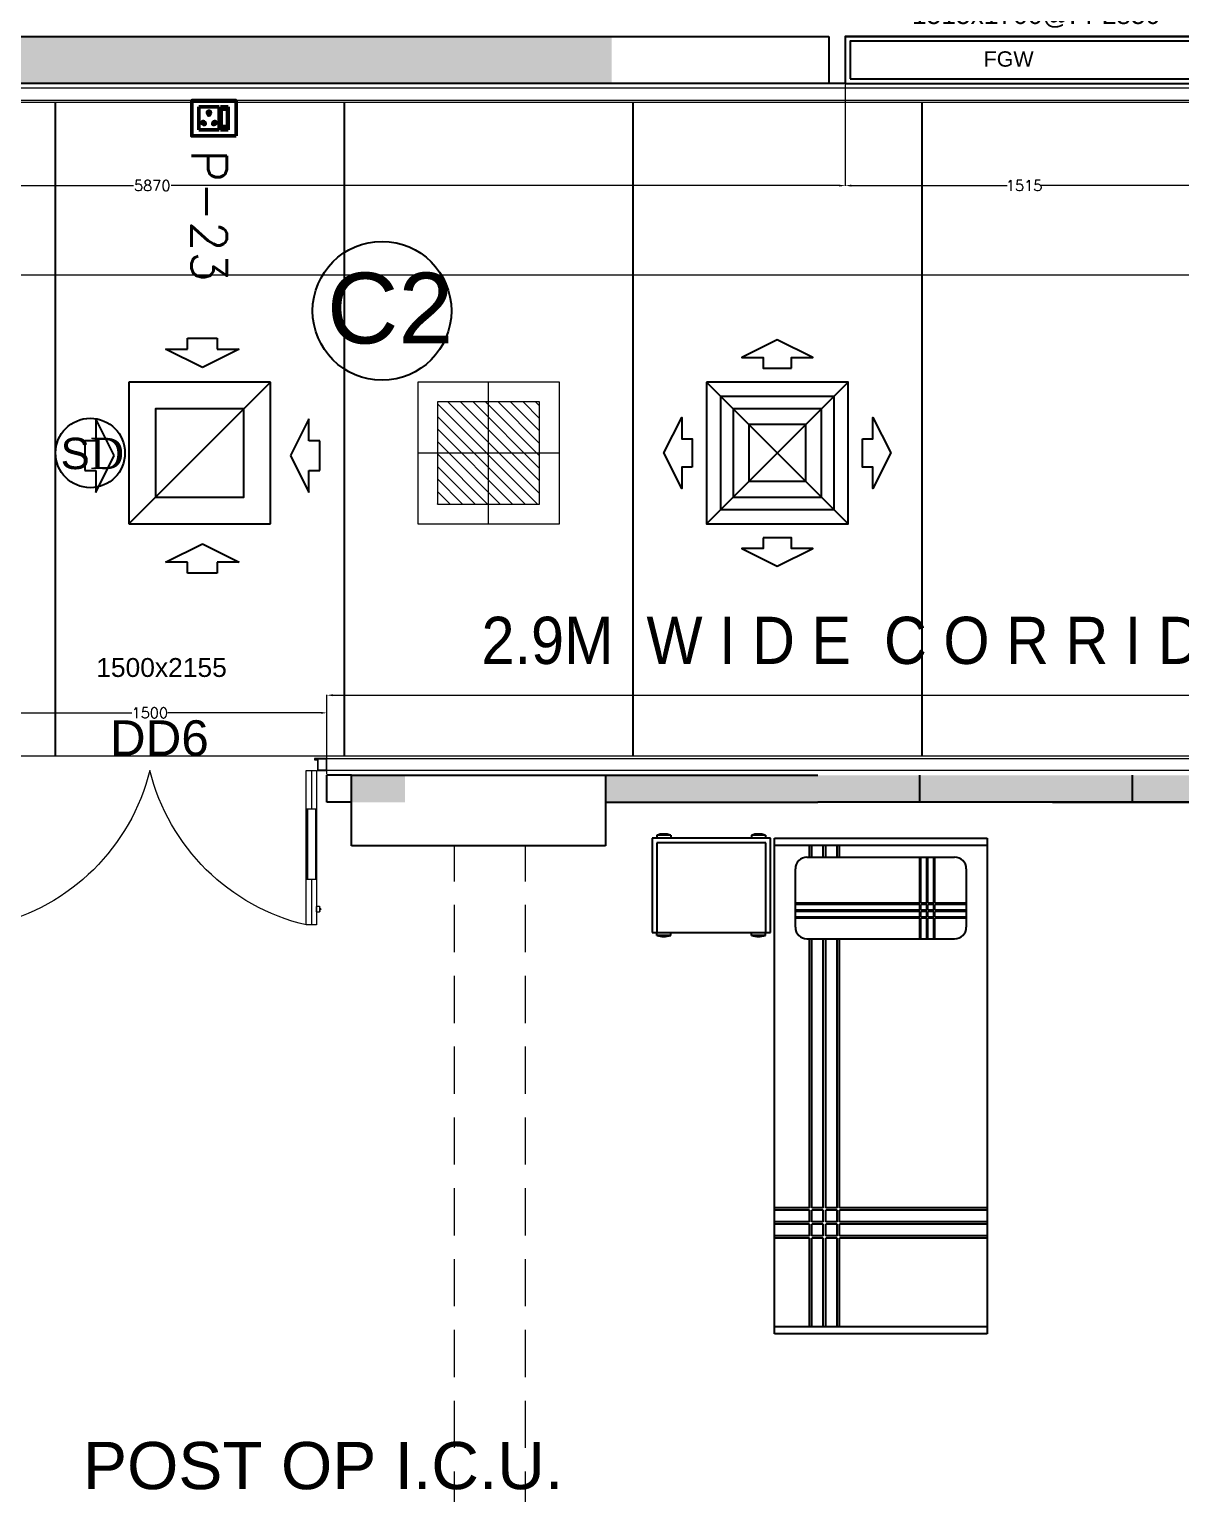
# Model space of a CAD drawing. Extents: x 11369658 to 11598203, y -3946797 to -3787209.
# Drawn here: x 11401377 to 11406253, y -3907370 to -3901166 of the extents above; entities that cross this region are included whole.
import ezdxf

# ---------------------------------------------------------------- set-up
doc = ezdxf.new("R2010")
doc.units = 0
doc.header["$MEASUREMENT"] = 0
doc.header["$PDMODE"] = 35
for name, pattern in [('CENTER', [0]), ('CENTER2', [1.125, 0.75, -0.125, 0.125, -0.125]), ('HIDDEN', [0.375, 0.25, -0.125])]:
    doc.linetypes.add(name, pattern=pattern)
doc.layers.get('0').update_dxf_attribs({"linetype": 'CONTINUOUS'})
doc.layers.get('Defpoints').update_dxf_attribs({"color": 251, "linetype": 'CONTINUOUS'})
for name, color, linetype, lineweight in [('0 Room description', 210, 'CONTINUOUS', 5), ('Ahlada 50mm Wall Panel PCGI', 94, 'CONTINUOUS', 5), ('Ahlada Ceiling Panels', 202, 'CONTINUOUS', 5), ('Dim( Actpl )', 7, 'CONTINUOUS', 5), ('Double Leaf Door', 4, 'CONTINUOUS', 18), ('ELE-1 NO 6-16A RAW POWER SOCKET', 1, 'CONTINUOUS', 0), ('ELE-36W LED LIGHT', 210, 'CONTINUOUS', 18), ('ELE-POWER SOCKET TEXT', 7, 'CONTINUOUS', 5), ('FA-BELOW SMOKE DERECTOR', 1, 'CONTINUOUS', 25), ('Title.Text', 3, 'CONTINUOUS', 13)]:
    doc.layers.add(name, color=color, linetype=linetype, lineweight=lineweight)
for name, color, linetype in [('BEAM', 251, 'CONTINUOUS'), ('ELE 36W LED LIGHT', 6, 'CONTINUOUS'), ('HS', 251, 'CONTINUOUS'), ('HVAC', 7, 'CONTINUOUS'), ('MEP_HVAC_RA_DIFFUSER', 6, 'CONTINUOUS'), ('MEP_HVAC_SA_DIFFUSER', 5, 'CONTINUOUS')]:
    doc.layers.add(name, color=color, linetype=linetype)
doc.styles.add('PDF Times New Roman', font='times.ttf')
doc.styles.add('ROMANS', font='arial.ttf')
doc.styles.get("Standard").update_dxf_attribs({"font": 'arial.ttf'})
doc.styles.add('sudheer', font='romanc.shx')
doc.dimstyles.new('AEPL1', dxfattribs={"dimtxt": 45, "dimasz": 25, "dimexe": 1.25, "dimexo": 5, "dimtad": 0, "dimdec": 0, "dimtxsty": 'sudheer', "dimcen": 2.5, "dimclrd": 250, "dimclre": 250, "dimclrt": 7, "dimadec": 0, "dimazin": 0, "dimtfac": 1, "dimtdec": 0, "dimtmove": 0, "dimatfit": 3, "dimfxl": 1, "dimlwd": 0, "dimlwe": 0, "dimarcsym": 0})

# ---------------------------------------------------------------- blocks, each defined once
blk = doc.blocks.new('*D54')
at = {"layer": 'Defpoints', "color": 0, "ltscale": 500, "transparency": 16777216}
for p in [(11398962.5, -3901416.2), (11404832.5, -3901396.4), (11398962.5, -3901828.7)]:
    blk.add_point(p, dxfattribs=at)
at = {"layer": 'Dim( Actpl )', "color": 250, "lineweight": 0, "ltscale": 500, "transparency": 16777216}
for p, q in [((11398962.5, -3901421.2), (11398962.5, -3901830)), ((11404832.5, -3901401.4), (11404832.5, -3901830)), ((11398987.5, -3901828.7), (11401817.6, -3901828.7)), ((11404807.5, -3901828.7), (11401977.4, -3901828.7))]:
    blk.add_line(p, q, dxfattribs=at)
at = {"layer": 'Dim( Actpl )', "color": 250, "ltscale": 500, "transparency": 16777216}
for points in [[(11398987.5, -3901824.6), (11398987.5, -3901832.9), (11398962.5, -3901828.7)], [(11404807.5, -3901832.9), (11404807.5, -3901824.6), (11404832.5, -3901828.7)]]:
    blk.add_solid(points, dxfattribs=at)
at = {"layer": 'Dim( Actpl )', "color": 7, "ltscale": 500, "transparency": 16777216, "insert": (11401897.5, -3901828.7), "char_height": 45, "attachment_point": 5, "style": 'sudheer'}
blk.add_mtext('5870', dxfattribs=at)
blk = doc.blocks.new('*D59')
at = {"layer": 'Defpoints', "color": 0, "ltscale": 500, "transparency": 16777216}
for p in [(11404832.5, -3901396.4), (11406347.1, -3901396.4), (11406347.1, -3901828.6)]:
    blk.add_point(p, dxfattribs=at)
at = {"layer": 'Dim( Actpl )', "color": 250, "lineweight": 0, "ltscale": 500, "transparency": 16777216}
for p, q in [((11404832.5, -3901401.4), (11404832.5, -3901829.8)), ((11406347.1, -3901401.4), (11406347.1, -3901829.8)), ((11404857.5, -3901828.6), (11405518.4, -3901828.6)), ((11406322.1, -3901828.6), (11405661.1, -3901828.6))]:
    blk.add_line(p, q, dxfattribs=at)
at = {"layer": 'Dim( Actpl )', "color": 250, "ltscale": 500, "transparency": 16777216}
for points in [[(11404857.5, -3901824.4), (11404857.5, -3901832.7), (11404832.5, -3901828.6)], [(11406322.1, -3901832.7), (11406322.1, -3901824.4), (11406347.1, -3901828.6)]]:
    blk.add_solid(points, dxfattribs=at)
at = {"layer": 'Dim( Actpl )', "color": 7, "ltscale": 500, "transparency": 16777216, "insert": (11405589.8, -3901828.6), "char_height": 45, "attachment_point": 5, "style": 'sudheer'}
blk.add_mtext('1515', dxfattribs=at)
blk = doc.blocks.new('*D74')
at = {"layer": 'Defpoints', "color": 0, "ltscale": 500, "transparency": 16777216}
for p in [(11402637.4, -3903987.6), (11402637.4, -3904326.4), (11411237.9, -3904326.4)]:
    blk.add_point(p, dxfattribs=at)
at = {"layer": 'Dim( Actpl )', "color": 250, "lineweight": 0, "ltscale": 500, "transparency": 16777216}
for p, q in [((11402637.4, -3904321.4), (11402637.4, -3903986.3)), ((11402662.4, -3903987.6), (11406857.7, -3903987.6)), ((11411212.9, -3903987.6), (11407017.6, -3903987.6)), ((11411237.9, -3904321.4), (11411237.9, -3903986.3))]:
    blk.add_line(p, q, dxfattribs=at)
at = {"layer": 'Dim( Actpl )', "color": 250, "ltscale": 500, "transparency": 16777216}
for points in [[(11402662.4, -3903983.4), (11402662.4, -3903991.7), (11402637.4, -3903987.6)], [(11411212.9, -3903991.7), (11411212.9, -3903983.4), (11411237.9, -3903987.6)]]:
    blk.add_solid(points, dxfattribs=at)
at = {"layer": 'Dim( Actpl )', "color": 7, "ltscale": 500, "transparency": 16777216, "insert": (11406937.7, -3903987.6), "char_height": 45, "attachment_point": 5, "style": 'sudheer'}
blk.add_mtext('8600', dxfattribs=at)
blk = doc.blocks.new('*D77')
at = {"layer": 'Defpoints', "color": 0, "ltscale": 500, "transparency": 16777216}
for p in [(11402637.4, -3904062.3), (11401137.4, -3904326.4), (11402637.4, -3904326.4)]:
    blk.add_point(p, dxfattribs=at)
at = {"layer": 'Dim( Actpl )', "color": 250, "lineweight": 0, "ltscale": 500, "transparency": 16777216}
for p, q in [((11401137.4, -3904321.4), (11401137.4, -3904061.1)), ((11401162.4, -3904062.3), (11401811.8, -3904062.3)), ((11402612.4, -3904062.3), (11401963.1, -3904062.3)), ((11402637.4, -3904321.4), (11402637.4, -3904061.1))]:
    blk.add_line(p, q, dxfattribs=at)
at = {"layer": 'Dim( Actpl )', "color": 250, "ltscale": 500, "transparency": 16777216}
for points in [[(11401162.4, -3904058.2), (11401162.4, -3904066.5), (11401137.4, -3904062.3)], [(11402612.4, -3904066.5), (11402612.4, -3904058.2), (11402637.4, -3904062.3)]]:
    blk.add_solid(points, dxfattribs=at)
at = {"layer": 'Dim( Actpl )', "color": 7, "ltscale": 500, "transparency": 16777216, "insert": (11401887.4, -3904062.3), "char_height": 45, "attachment_point": 5, "style": 'sudheer'}
blk.add_mtext('1500', dxfattribs=at)
blk = doc.blocks.new('1500x2100x50 DD')
at = {"layer": 'Double Leaf Door'}
for points in [[(44.2, 213.9), (49.1, 213.9), (49.1, 510.4), (44.2, 510.4)], [(87.8, 510.4), (82.8, 510.4), (82.8, 213.9), (87.8, 213.9)], [(1412.2, 510.4), (1417.2, 510.4), (1417.2, 213.9), (1412.2, 213.9)], [(1455.8, 213.9), (1450.9, 213.9), (1450.9, 510.4), (1455.8, 510.4)]]:
    blk.add_hatch(color=6, dxfattribs=at).paths.add_polyline_path(points)
at = {"layer": 'Double Leaf Door', "color": 8}
for p, q in [((44.2, 50), (44.2, 704.2)), ((44.2, 704.2), (87.8, 704.2)), ((66, 510.4), (66, 704.2)), ((87.8, 704.2), (87.8, 50)), ((1455.8, 704.2), (1412.2, 704.2)), ((1412.2, 704.2), (1412.2, 50)), ((1434, 510.4), (1434, 704.2)), ((1455.8, 50), (1455.8, 704.2)), ((29.8, 646.7), (29.8, 628.8)), ((44.2, 648.7), (31.7, 648.7)), ((31.7, 626.8), (44.2, 626.8)), ((44.2, 648.7), (44.2, 626.8)), ((1455.8, 648.7), (1468.3, 648.7)), ((1455.8, 648.7), (1455.8, 626.8)), ((1468.3, 626.8), (1455.8, 626.8)), ((1470.2, 646.7), (1470.2, 628.8)), ((66, 50), (66, 213.9)), ((1434, 50), (1434, 213.9)), ((0, 50), (0, 0)), ((40.2, 50), (0, 50)), ((0, 0), (40.2, 0)), ((2, 48), (2, 2)), ((38.2, 48), (2, 48)), ((2, 2), (40.2, 2)), ((38.2, 3), (38.2, 48)), ((50.1, 3), (38.2, 3)), ((40.2, 5), (40.2, 50)), ((52.1, 5), (40.2, 5)), ((40.2, 2), (50.1, 2)), ((40.2, 0), (52.1, 0)), ((87.8, 50), (44.2, 50)), ((50.1, 2), (50.1, 3)), ((52.1, 0), (52.1, 5)), ((1412.2, 50), (1455.8, 50)), ((1447.9, 0), (1447.9, 5)), ((1447.9, 5), (1459.8, 5)), ((1459.8, 0), (1447.9, 0)), ((1449.9, 2), (1449.9, 3)), ((1449.9, 3), (1461.8, 3)), ((1459.8, 2), (1449.9, 2)), ((1459.8, 5), (1459.8, 50)), ((1459.8, 50), (1500, 50)), ((1498, 2), (1459.8, 2)), ((1500, 0), (1459.8, 0)), ((1461.8, 3), (1461.8, 48)), ((1461.8, 48), (1498, 48)), ((1498, 48), (1498, 2)), ((1500, 50), (1500, 0))]:
    blk.add_line(p, q, dxfattribs=at)
at = {"layer": 'Double Leaf Door', "color": 6}
for p, q in [((87.8, 510.4), (44.2, 510.4)), ((44.2, 510.4), (44.2, 213.9)), ((49.1, 213.9), (49.1, 510.4)), ((82.8, 213.9), (82.8, 510.4)), ((87.8, 213.9), (87.8, 510.4)), ((1412.2, 213.9), (1412.2, 510.4)), ((1412.2, 510.4), (1455.8, 510.4)), ((1417.2, 213.9), (1417.2, 510.4)), ((1450.9, 213.9), (1450.9, 510.4)), ((1455.8, 510.4), (1455.8, 213.9)), ((44.2, 213.9), (87.8, 213.9)), ((1455.8, 213.9), (1412.2, 213.9))]:
    blk.add_line(p, q, dxfattribs=at)
at = {"layer": 'Double Leaf Door', "color": 6, "ltscale": 100}
for p, q in [((82.8, 510.4), (82.8, 213.9)), ((1417.2, 510.4), (1417.2, 213.9))]:
    blk.add_line(p, q, dxfattribs=at)
at = {"layer": 'Double Leaf Door', "color": 6}
for points in [[(44.2, 510.4), (44.2, 213.9), (49.1, 213.9), (49.1, 510.4), (44.2, 510.4)], [(87.8, 510.4), (87.8, 213.9), (82.8, 213.9), (82.8, 510.4), (87.8, 510.4)], [(1412.2, 510.4), (1412.2, 213.9), (1417.2, 213.9), (1417.2, 510.4), (1412.2, 510.4)], [(1455.8, 510.4), (1455.8, 213.9), (1450.9, 213.9), (1450.9, 510.4), (1455.8, 510.4)]]:
    blk.add_lwpolyline(points, dxfattribs=at)
at = {"layer": 'Double Leaf Door', "ltscale": 5000}
for points in [[(44.2, 510.4), (44.2, 213.9), (49.1, 213.9), (49.1, 510.4), (44.2, 510.4)], [(1455.8, 510.4), (1455.8, 213.9), (1450.9, 213.9), (1450.9, 510.4), (1455.8, 510.4)]]:
    blk.add_lwpolyline(points, dxfattribs=at)
at = {"layer": 'Double Leaf Door', "color": 8}
for centre, radius, start, end in [((-116.2, -164.4), 892.3, 13.90597, 76.78637), ((1616.2, -164.4), 892.3, 103.21363, 166.09403), ((29.8, 637.7), 3.72, 90, 270), ((31.7, 646.7), 1.98, 90, 180), ((31.7, 628.8), 1.98, 180, 270), ((1468.3, 646.7), 1.98, 0, 90), ((1468.3, 628.8), 1.98, 270, 0), ((1470.2, 637.7), 3.72, 270, 90)]:
    blk.add_arc(centre, radius, start, end, dxfattribs=at)
blk = doc.blocks.new('R1A')
at = {"layer": 'HVAC', "color": 4, "linetype": 'ByBlock', "lineweight": -2}
blk.add_lwpolyline([(-450, 0), (1065, 0), (1065, 200), (-450, 200)], close=True, dxfattribs=at)
at = {"layer": 'HVAC', "color": 6, "linetype": 'ByBlock', "lineweight": -2}
blk.add_lwpolyline([(-430, 20), (1045, 20), (1045, 180), (-430, 180)], close=True, dxfattribs=at)
blk.add_text('FGW', height=65, dxfattribs=at).set_placement((135.7, 71.7))
blk = doc.blocks.new('*D97')
at = {"layer": 'Defpoints', "color": 0, "ltscale": 500, "transparency": 16777216}
for p in [(11418992.3, -3901569.5), (11399032.4, -3901736.4), (11418992.3, -3902207.1)]:
    blk.add_point(p, dxfattribs=at)
at = {"layer": 'Dim( Actpl )', "color": 250, "lineweight": 0, "ltscale": 500, "transparency": 16777216}
for p, q in [((11418992.3, -3901574.5), (11418992.3, -3902208.3)), ((11399032.4, -3901741.4), (11399032.4, -3902208.3)), ((11399057.4, -3902207.1), (11408915.3, -3902207.1)), ((11418967.3, -3902207.1), (11409109.4, -3902207.1))]:
    blk.add_line(p, q, dxfattribs=at)
at = {"layer": 'Dim( Actpl )', "color": 250, "ltscale": 500, "transparency": 16777216}
for points in [[(11399057.4, -3902202.9), (11399057.4, -3902211.2), (11399032.4, -3902207.1)], [(11418967.3, -3902211.2), (11418967.3, -3902202.9), (11418992.3, -3902207.1)]]:
    blk.add_solid(points, dxfattribs=at)
at = {"layer": 'Dim( Actpl )', "color": 7, "ltscale": 500, "transparency": 16777216, "insert": (11409012.4, -3902207.1), "char_height": 45, "attachment_point": 5, "style": 'sudheer'}
blk.add_mtext('19960', dxfattribs=at)
blk = doc.blocks.new('6-16A RAW POWER SOCKET 3M')
at = {"layer": 'ELE-1 NO 6-16A RAW POWER SOCKET', "lineweight": 50}
for p, q in [((0, 57.9), (72.3, 57.9)), ((0, 57.9), (72.3, 57.9)), ((0, 32.7), (0, 57.9)), ((0, 57.9), (0, 32.7)), ((7.9, 55.8), (64.4, 55.8)), ((7.9, 34.8), (7.9, 55.8)), ((61.9, 55.8), (61.9, 34.8)), ((64.4, 55.8), (64.4, 34.8)), ((72.3, 57.9), (72.3, 32.7)), ((72.3, 32.7), (0, 32.7)), ((0, 28.5), (0, -34.8)), ((72.3, 28.5), (0, 28.5)), ((64.4, 34.8), (7.9, 34.8)), ((72.3, -34.8), (72.3, 28.5)), ((0, -34.8), (72.3, -34.8))]:
    blk.add_line(p, q, dxfattribs=at)
blk.add_lwpolyline([(92, 82.1), (92, -57.5), (-19.7, -57.5), (-19.7, 82.1)], close=True, dxfattribs=at)
for centre, radius, start, end in [((18.3, -3.1), 4.93, 37.1584, 322.8416), ((23.3, -3.1), 3.14, 251.4031, 108.5969), ((50.3, 14.9), 4.24, 357.49, 264.7311), ((53.2, 11.6), 3.43, 194.9049, 67.3162), ((50.3, -21.2), 4.24, 95.2689, 2.51), ((53.2, -17.8), 3.43, 292.6838, 165.0951)]:
    blk.add_arc(centre, radius, start, end, dxfattribs=at)
blk = doc.blocks.new('SMOKE DETECTOR')
at = {"layer": 'FA-BELOW SMOKE DERECTOR', "color": 7}
blk.add_circle((931029, -118294), 350, dxfattribs=at)
at = {"layer": 'FA-BELOW SMOKE DERECTOR', "insert": (930730, -118461), "char_height": 316.24, "attachment_point": 7, "style": 'PDF Times New Roman'}
blk.add_mtext('{\\fArial|b0|i0|c0|p34;S}D', dxfattribs=at)
blk = doc.blocks.new('light300x600')
at = {"layer": 'ELE-36W LED LIGHT', "lineweight": 0}
for p, q in [((918214.7, -78407.4), (918214.7, -79007.4)), ((918814.7, -78407.4), (918214.7, -78407.4)), ((918514.7, -78407.4), (918514.7, -79007.4)), ((918814.7, -79007.4), (918814.7, -78407.4)), ((918298.3, -78491.3), (918298.6, -78491)), ((918298.3, -78544.3), (918351.6, -78491)), ((918298.3, -78597.3), (918404.7, -78491)), ((918298.3, -78650.4), (918457.7, -78491)), ((918298.3, -78703.4), (918510.7, -78491)), ((918298.3, -78756.4), (918563.8, -78491)), ((918298.3, -78809.5), (918616.8, -78491)), ((918298.3, -78862.5), (918669.8, -78491)), ((918298.3, -78915.5), (918722.9, -78491)), ((918298.3, -78491), (918298.3, -78923.7)), ((918731.1, -78491), (918298.3, -78491)), ((918343.2, -78923.7), (918731.1, -78535.8)), ((918731.1, -78923.7), (918731.1, -78491)), ((918396.2, -78923.7), (918731.1, -78588.8)), ((918449.2, -78923.7), (918731.1, -78641.9)), ((918214.7, -78707.4), (918814.7, -78707.4)), ((918502.3, -78923.7), (918731.1, -78694.9)), ((918555.3, -78923.7), (918731.1, -78747.9)), ((918608.3, -78923.7), (918731.1, -78801)), ((918661.3, -78923.7), (918731.1, -78854)), ((918714.4, -78923.7), (918731.1, -78907)), ((918298.3, -78923.7), (918731.1, -78923.7)), ((918214.7, -79007.4), (918814.7, -79007.4))]:
    blk.add_line(p, q, dxfattribs=at)
blk = doc.blocks.new('SA_DIFFUSER_600X600 MM')
at = {"layer": 'MEP_HVAC_SA_DIFFUSER', "color": 8}
for p, q in [((11908714.2, -3793568), (11908114.2, -3794168)), ((11908714.2, -3794168), (11908114.2, -3793568))]:
    blk.add_line(p, q, dxfattribs=at)
at = {"layer": 'MEP_HVAC_SA_DIFFUSER', "color": 152}
for points in [[(11908354.2, -3793508), (11908354.2, -3793463), (11908264.2, -3793463), (11908414.2, -3793388), (11908564.2, -3793463), (11908474.2, -3793463), (11908474.2, -3793508)], [(11908054.2, -3793808), (11908009.2, -3793808), (11908009.2, -3793718), (11907934.2, -3793868), (11908009.2, -3794018), (11908009.2, -3793928), (11908054.2, -3793928)], [(11908774.2, -3793928), (11908819.2, -3793928), (11908819.2, -3794018), (11908894.2, -3793868), (11908819.2, -3793718), (11908819.2, -3793808), (11908774.2, -3793808)], [(11908474.2, -3794228), (11908474.2, -3794273), (11908564.2, -3794273), (11908414.2, -3794348), (11908264.2, -3794273), (11908354.2, -3794273), (11908354.2, -3794228)]]:
    blk.add_lwpolyline(points, close=True, dxfattribs=at)
at = {"layer": 'MEP_HVAC_SA_DIFFUSER', "color": 5}
for points in [[(11908714.2, -3793568), (11908714.2, -3794168), (11908114.2, -3794168), (11908114.2, -3793568)], [(11908601.7, -3793680.5), (11908601.7, -3794055.5), (11908226.7, -3794055.5), (11908226.7, -3793680.5)]]:
    blk.add_lwpolyline(points, close=True, dxfattribs=at)
at = {"layer": 'MEP_HVAC_SA_DIFFUSER', "color": 8}
for points in [[(11908654.2, -3793628), (11908654.2, -3794108), (11908174.2, -3794108), (11908174.2, -3793628)], [(11908534.2, -3793748), (11908534.2, -3793988), (11908294.2, -3793988), (11908294.2, -3793748)]]:
    blk.add_lwpolyline(points, close=True, dxfattribs=at)
blk = doc.blocks.new('RA_DIFFUSER_600X600 MM')
at = {"layer": 'MEP_HVAC_RA_DIFFUSER', "color": 6}
for p, q in [((11906563.2, -3793381.3), (11906687.7, -3793381.3)), ((11906563.2, -3793427.9), (11906563.2, -3793381.3)), ((11906687.7, -3793381.3), (11906687.7, -3793427.9)), ((11906469.9, -3793427.9), (11906563.2, -3793427.9)), ((11906625.5, -3793505.8), (11906469.9, -3793427.9)), ((11906781.1, -3793427.9), (11906625.5, -3793505.8)), ((11906687.7, -3793427.9), (11906781.1, -3793427.9)), ((11906314.2, -3794168), (11906914.2, -3793568)), ((11906314.2, -3793568), (11906314.2, -3794168)), ((11906914.2, -3793568), (11906314.2, -3793568)), ((11906914.2, -3794168), (11906914.2, -3793568)), ((11906174.2, -3793723.6), (11906174.2, -3793817)), ((11906252, -3793879.3), (11906174.2, -3793723.6)), ((11907076.8, -3793723.6), (11906999, -3793879.3)), ((11907076.8, -3793817), (11907076.8, -3793723.6)), ((11906127.5, -3793817), (11906127.5, -3793941.5)), ((11906174.2, -3793817), (11906127.5, -3793817)), ((11907123.5, -3793817), (11907076.8, -3793817)), ((11907123.5, -3793941.5), (11907123.5, -3793817)), ((11906174.2, -3794034.9), (11906252, -3793879.3)), ((11906999, -3793879.3), (11907076.8, -3794034.9)), ((11906127.5, -3793941.5), (11906174.2, -3793941.5)), ((11906174.2, -3793941.5), (11906174.2, -3794034.9)), ((11907076.8, -3793941.5), (11907123.5, -3793941.5)), ((11907076.8, -3794034.9), (11907076.8, -3793941.5)), ((11906314.2, -3794168), (11906914.2, -3794168)), ((11906469.9, -3794330.6), (11906625.5, -3794252.8)), ((11906625.5, -3794252.8), (11906781.1, -3794330.6)), ((11906563.2, -3794330.6), (11906469.9, -3794330.6)), ((11906563.2, -3794377.3), (11906563.2, -3794330.6)), ((11906687.7, -3794330.6), (11906687.7, -3794377.3)), ((11906781.1, -3794330.6), (11906687.7, -3794330.6)), ((11906687.7, -3794377.3), (11906563.2, -3794377.3))]:
    blk.add_line(p, q, dxfattribs=at)
blk.add_lwpolyline([(11906426.7, -3794055.5), (11906801.7, -3794055.5), (11906801.7, -3793680.5), (11906426.7, -3793680.5)], close=True, dxfattribs=at)

msp = doc.modelspace()

# ---------------------------------------------------------------- hatches: boundary and pattern name
at = {"ltscale": 500}
msp.add_hatch(color=8, dxfattribs=at).paths.add_polyline_path([(11398790.7, -3901196.4), (11403842.5, -3901196.4), (11403842.5, -3901396.4), (11398790.7, -3901396.4)])
at = {"layer": 'HS', "lineweight": -3, "ltscale": 500}
h = msp.add_hatch(color=8, dxfattribs=at)
h.dxf.hatch_style = 1
h.paths.add_polyline_path([(11402737.4, -3904326.4), (11402737.4, -3904441.4), (11402967.4, -3904441.4), (11402967.4, -3904326.4)])
h = msp.add_hatch(color=8, dxfattribs=at)
h.dxf.hatch_style = 1
h.paths.add_polyline_path([(11406048.3, -3904326.4), (11403816.6, -3904326.4), (11403816.6, -3904441.4), (11406048.3, -3904441.4)])
h.paths.add_polyline_path([(11406048.3, -3904441.4), (11406048.3, -3904326.4), (11406438.3, -3904326.4), (11406438.3, -3904441.4)])

# ---------------------------------------------------------------- linework, layer by layer
at = {"color": 8, "lineweight": 25, "ltscale": 500}
for p, q in [((11398790.7, -3901196.4), (11404762.5, -3901196.4)), ((11404762.5, -3901196.4), (11404762.5, -3901396.4)), ((11404762.5, -3901396.4), (11398790.7, -3901396.4)), ((11402741.3, -3904626.4), (11402741.3, -3904326.4)), ((11402741.3, -3904326.4), (11403816.6, -3904326.4)), ((11403816.6, -3904326.4), (11403816.6, -3904626.4)), ((11405148.3, -3904441.4), (11405148.3, -3904326.4)), ((11406048.3, -3904441.4), (11406048.3, -3904326.4)), ((11406438.3, -3904441.4), (11405298.3, -3904441.4)), ((11403816.6, -3904626.4), (11402741.3, -3904626.4))]:
    msp.add_line(p, q, dxfattribs=at)
at = {"color": 8, "lineweight": 25}
for p, q in [((11404832.5, -3901196.4), (11406347.1, -3901196.4)), ((11404832.5, -3901396.4), (11404762.5, -3901396.4)), ((11404832.5, -3901396.4), (11406347.1, -3901396.4)), ((11402741.3, -3904326.4), (11402637.4, -3904326.4)), ((11402637.4, -3904441.4), (11402637.4, -3904326.4)), ((11403816.6, -3904326.4), (11403816.6, -3904441.4)), ((11403816.6, -3904326.4), (11404716.6, -3904326.4)), ((11402741.3, -3904441.4), (11402637.4, -3904441.4)), ((11403816.6, -3904441.4), (11404716.6, -3904441.4)), ((11405709.3, -3904441.4), (11404716.6, -3904441.4)), ((11405709.3, -3904441.4), (11406438.3, -3904441.4)), ((11404515.2, -3904592.8), (11404015.2, -3904592.8)), ((11404015.2, -3904592.8), (11404015.2, -3904992.8)), ((11404093.2, -3904580.6), (11404034.1, -3904580.6)), ((11404034.1, -3904580.6), (11404034.1, -3904592.8)), ((11404093.2, -3904580.6), (11404093.2, -3904592.8)), ((11404494.2, -3904580.6), (11404435.1, -3904580.6)), ((11404435.1, -3904580.6), (11404435.1, -3904592.8)), ((11404494.2, -3904580.6), (11404494.2, -3904592.8)), ((11404515.2, -3904992.8), (11404515.2, -3904592.8)), ((11404532.7, -3906692.8), (11404532.7, -3904592.8)), ((11404532.7, -3904592.8), (11405432.7, -3904592.8)), ((11405432.7, -3904592.8), (11405432.7, -3906692.8)), ((11404495.5, -3904612.5), (11404034.9, -3904612.5)), ((11404034.9, -3904612.5), (11404034.9, -3904992.8)), ((11404495.5, -3904992.8), (11404495.5, -3904612.5)), ((11404532.7, -3904622.3), (11405432.7, -3904622.3)), ((11404620.9, -3904970.4), (11404620.9, -3904723)), ((11404670.1, -3904673.8), (11405295.4, -3904673.8)), ((11405344.6, -3904723), (11405344.6, -3904970.4)), ((11404015.2, -3904992.8), (11404515.2, -3904992.8)), ((11404034.1, -3905004.9), (11404034.1, -3904992.8)), ((11404093.2, -3905004.9), (11404034.1, -3905004.9)), ((11404093.2, -3905004.9), (11404093.2, -3904992.8)), ((11404435.1, -3905004.9), (11404435.1, -3904992.8)), ((11404494.2, -3905004.9), (11404435.1, -3905004.9)), ((11404494.2, -3905004.9), (11404494.2, -3904992.8)), ((11404670.1, -3905019.7), (11405295.4, -3905019.7)), ((11405432.7, -3906663.2), (11404532.7, -3906663.2)), ((11405432.7, -3906692.8), (11404532.7, -3906692.8))]:
    msp.add_line(p, q, dxfattribs=at)
at = {"color": 8, "lineweight": 25, "ltscale": 0.75}
for p, q in [((11404680.4, -3904673.8), (11404680.4, -3904622.3)), ((11404690.2, -3904673.8), (11404690.2, -3904622.3)), ((11404739.4, -3904673.8), (11404739.4, -3904622.3)), ((11404749.3, -3904673.8), (11404749.3, -3904622.3)), ((11404798.5, -3904673.8), (11404798.5, -3904622.3)), ((11404808.3, -3904673.8), (11404808.3, -3904622.3)), ((11405147.9, -3904868.8), (11405147.9, -3904673.8)), ((11405152.8, -3904868.8), (11405152.8, -3904673.8)), ((11405177.4, -3904868.8), (11405177.4, -3904673.8)), ((11405182.3, -3904868.8), (11405182.3, -3904673.8)), ((11405206.9, -3904868.8), (11405206.9, -3904673.8)), ((11405211.8, -3904868.8), (11405211.8, -3904673.8)), ((11405147.9, -3904868.8), (11404620.9, -3904868.8)), ((11405147.9, -3904873.7), (11404620.9, -3904873.7)), ((11405147.9, -3904898.3), (11404620.9, -3904898.3)), ((11405147.9, -3904903.2), (11404620.9, -3904903.2)), ((11405147.9, -3904898.3), (11405147.9, -3904873.7)), ((11405147.9, -3904927.9), (11405147.9, -3904903.2)), ((11405177.4, -3904868.8), (11405152.8, -3904868.8)), ((11405152.8, -3904898.3), (11405152.8, -3904873.7)), ((11405177.4, -3904873.7), (11405152.8, -3904873.7)), ((11405177.4, -3904898.3), (11405152.8, -3904898.3)), ((11405177.4, -3904903.2), (11405152.8, -3904903.2)), ((11405152.8, -3904927.9), (11405152.8, -3904903.2)), ((11405177.4, -3904898.3), (11405177.4, -3904873.7)), ((11405177.4, -3904927.9), (11405177.4, -3904903.2)), ((11405206.9, -3904868.8), (11405182.3, -3904868.8)), ((11405182.3, -3904898.3), (11405182.3, -3904873.7)), ((11405206.9, -3904873.7), (11405182.3, -3904873.7)), ((11405206.9, -3904898.3), (11405182.3, -3904898.3)), ((11405206.9, -3904903.2), (11405182.3, -3904903.2)), ((11405182.3, -3904927.9), (11405182.3, -3904903.2)), ((11405206.9, -3904898.3), (11405206.9, -3904873.7)), ((11405206.9, -3904927.9), (11405206.9, -3904903.2)), ((11405344.6, -3904868.8), (11405211.8, -3904868.8)), ((11405211.8, -3904898.3), (11405211.8, -3904873.7)), ((11405344.6, -3904873.7), (11405211.8, -3904873.7)), ((11405344.6, -3904898.3), (11405211.8, -3904898.3)), ((11405211.8, -3904927.9), (11405211.8, -3904903.2)), ((11405344.6, -3904903.2), (11405211.8, -3904903.2)), ((11405147.9, -3904927.9), (11404620.9, -3904927.9)), ((11405147.9, -3904932.8), (11404620.9, -3904932.8)), ((11405147.9, -3905019.7), (11405147.9, -3904932.8)), ((11405177.4, -3904927.9), (11405152.8, -3904927.9)), ((11405177.4, -3904932.8), (11405152.8, -3904932.8)), ((11405152.8, -3905019.7), (11405152.8, -3904932.8)), ((11405177.4, -3905019.7), (11405177.4, -3904932.8)), ((11405206.9, -3904927.9), (11405182.3, -3904927.9)), ((11405206.9, -3904932.8), (11405182.3, -3904932.8)), ((11405182.3, -3905019.7), (11405182.3, -3904932.8)), ((11405206.9, -3905019.7), (11405206.9, -3904932.8)), ((11405344.6, -3904927.9), (11405211.8, -3904927.9)), ((11405344.6, -3904932.8), (11405211.8, -3904932.8)), ((11405211.8, -3905019.7), (11405211.8, -3904932.8)), ((11404680.4, -3906159.9), (11404680.4, -3905019.7)), ((11404690.2, -3906159.9), (11404690.2, -3905019.7)), ((11404739.4, -3906159.9), (11404739.4, -3905019.7)), ((11404749.3, -3906159.9), (11404749.3, -3905019.7)), ((11404798.5, -3906159.9), (11404798.5, -3905019.7)), ((11404808.3, -3906159.9), (11404808.3, -3905019.7)), ((11404680.4, -3906159.9), (11404532.7, -3906159.9)), ((11404680.4, -3906169.8), (11404532.7, -3906169.8)), ((11404680.4, -3906219), (11404680.4, -3906169.8)), ((11404739.4, -3906159.9), (11404690.2, -3906159.9)), ((11404690.2, -3906219), (11404690.2, -3906169.8)), ((11404739.4, -3906169.8), (11404690.2, -3906169.8)), ((11404739.4, -3906219), (11404739.4, -3906169.8)), ((11404798.5, -3906159.9), (11404749.3, -3906159.9)), ((11404749.3, -3906219), (11404749.3, -3906169.8)), ((11404798.5, -3906169.8), (11404749.3, -3906169.8)), ((11404798.5, -3906219), (11404798.5, -3906169.8)), ((11405432.7, -3906159.9), (11404808.3, -3906159.9)), ((11404808.3, -3906219), (11404808.3, -3906169.8)), ((11405432.7, -3906169.8), (11404808.3, -3906169.8)), ((11404680.4, -3906219), (11404532.7, -3906219)), ((11404680.4, -3906228.8), (11404532.7, -3906228.8)), ((11404680.4, -3906278.1), (11404680.4, -3906228.8)), ((11404739.4, -3906219), (11404690.2, -3906219)), ((11404690.2, -3906278.1), (11404690.2, -3906228.8)), ((11404739.4, -3906228.8), (11404690.2, -3906228.8)), ((11404739.4, -3906278.1), (11404739.4, -3906228.8)), ((11404798.5, -3906219), (11404749.3, -3906219)), ((11404749.3, -3906278.1), (11404749.3, -3906228.8)), ((11404798.5, -3906228.8), (11404749.3, -3906228.8)), ((11404798.5, -3906278.1), (11404798.5, -3906228.8)), ((11405432.7, -3906219), (11404808.3, -3906219)), ((11404808.3, -3906278.1), (11404808.3, -3906228.8)), ((11405432.7, -3906228.8), (11404808.3, -3906228.8)), ((11404680.4, -3906278.1), (11404532.7, -3906278.1)), ((11404680.4, -3906287.9), (11404532.7, -3906287.9)), ((11404680.4, -3906663.2), (11404680.4, -3906287.9)), ((11404739.4, -3906278.1), (11404690.2, -3906278.1)), ((11404690.2, -3906663.2), (11404690.2, -3906287.9)), ((11404739.4, -3906287.9), (11404690.2, -3906287.9)), ((11404739.4, -3906663.2), (11404739.4, -3906287.9)), ((11404798.5, -3906278.1), (11404749.3, -3906278.1)), ((11404749.3, -3906663.2), (11404749.3, -3906287.9)), ((11404798.5, -3906287.9), (11404749.3, -3906287.9)), ((11404798.5, -3906663.2), (11404798.5, -3906287.9)), ((11405432.7, -3906278.1), (11404808.3, -3906278.1)), ((11404808.3, -3906663.2), (11404808.3, -3906287.9)), ((11405432.7, -3906287.9), (11404808.3, -3906287.9))]:
    msp.add_line(p, q, dxfattribs=at)
at = {"color": 8, "lineweight": -3, "ltscale": 500}
msp.add_circle((11402870.6, -3902359.1), 293.8, dxfattribs=at)
at = {"color": 8}
for centre, radius, start, end in [((11404063.6, -3904666.8), 91.1, 71.07534, 108.92463), ((11404464.6, -3904666.8), 91.1, 71.07534, 108.92463), ((11404670.1, -3904723), 49.2, 89.99999, 179.99999), ((11405295.4, -3904723), 49.2, 359.99999, 89.99999), ((11404670.1, -3904970.4), 49.2, 179.99999, 269.99999), ((11405295.4, -3904970.4), 49.2, 269.99999, 359.99999), ((11404063.6, -3904918.8), 91.1, 251.07534, 288.92463), ((11404464.6, -3904918.8), 91.1, 251.07534, 288.92463)]:
    msp.add_arc(centre, radius, start, end, dxfattribs=at)
at = {"layer": 'Ahlada 50mm Wall Panel PCGI'}
for p, q in [((11410082.5, -3901416.2), (11398962.5, -3901416.2)), ((11398962.5, -3901466.4), (11410082.5, -3901466.4)), ((11402637.4, -3904256.4), (11411238.4, -3904256.4)), ((11411238.4, -3904306.5), (11402637.4, -3904306.5))]:
    msp.add_line(p, q, dxfattribs=at)
at = {"layer": 'Ahlada Ceiling Panels'}
for p, q in [((11418982.3, -3901476.4), (11399042.4, -3901476.4)), ((11416212.6, -3904246.4), (11399042.6, -3904246.4))]:
    msp.add_line(p, q, dxfattribs=at)
for points in [[(11401485.4, -3901476.4), (11401485.6, -3903846.4), (11401485.6, -3904246.4)], [(11401488.4, -3901476.4), (11401488.6, -3903846.4), (11401488.6, -3904246.4)], [(11402708.4, -3901476.4), (11402708.6, -3903846.4), (11402708.6, -3904246.4)], [(11402711.4, -3901476.4), (11402711.6, -3903846.4), (11402711.6, -3904246.4)], [(11403931.4, -3901476.4), (11403931.6, -3903846.4), (11403931.6, -3904246.4)], [(11403934.4, -3901476.4), (11403934.6, -3903846.4), (11403934.6, -3904246.4)], [(11405154.4, -3901476.4), (11405154.6, -3903846.4), (11405154.6, -3904246.4)], [(11405157.4, -3901476.4), (11405157.6, -3903846.4), (11405157.6, -3904246.4)]]:
    msp.add_lwpolyline(points, dxfattribs=at)
at = {"layer": 'BEAM', "color": 8, "linetype": 'HIDDEN', "lineweight": 18, "ltscale": 800}
for p, q in [((11403177.5, -3910476.3), (11403177.5, -3904626.4)), ((11403477.5, -3910476.3), (11403477.5, -3904626.4))]:
    msp.add_line(p, q, dxfattribs=at)

# ---------------------------------------------------------------- block references
at = {"layer": 'Double Leaf Door', "xscale": -1, "rotation": 180}
msp.add_blockref('1500x2100x50 DD', (11401137.4, -3904256.4), dxfattribs=at)
at = {"layer": 'ELE 36W LED LIGHT', "rotation": 89.9999999995464}
msp.add_blockref('light300x600', (11324614.2, -4821476.1), dxfattribs=at)
at = {"layer": 'ELE-1 NO 6-16A RAW POWER SOCKET', "linetype": 'ByBlock', "xscale": 1.343246120226769, "yscale": 1.343246120226769, "zscale": 1.343246120226769, "rotation": 270}
msp.add_blockref('6-16A RAW POWER SOCKET 3M', (11402142, -3901494.7), dxfattribs=at)
at = {"layer": 'FA-BELOW SMOKE DERECTOR', "color": 6, "xscale": 0.4201363174152561, "yscale": 0.4201363174152561, "zscale": 0.4201363174152561}
msp.add_blockref('SMOKE DETECTOR', (11010476, -3853261.8), dxfattribs=at)
at = {"layer": 'HVAC'}
msp.add_blockref('R1A', (11405282.5, -3901396.4), dxfattribs=at)
at = {"layer": 'MEP_HVAC_RA_DIFFUSER', "color": 0, "lineweight": 0, "ltscale": 500}
msp.add_blockref('RA_DIFFUSER_600X600 MM', (-504515.7, -109093.4), dxfattribs=at)
at = {"layer": 'MEP_HVAC_SA_DIFFUSER', "lineweight": 0, "ltscale": 500, "xscale": -1}
msp.add_blockref('SA_DIFFUSER_600X600 MM', (23312958.8, -109093.4), dxfattribs=at)

# ---------------------------------------------------------------- texts
at = {"color": 8, "lineweight": 20}
for s, height, p in [('C2', 300, (11402637.4, -3902497.4)), ('POST OP I.C.U.', 200, (11401604.5, -3907351.2))]:
    msp.add_text(s, height=height, dxfattribs=at).set_placement(p)
at = {"color": 8, "lineweight": 20, "width": 0.9}
msp.add_text('2.9M  W I D E  C O R R I D O R', height=200, dxfattribs=at).set_placement((11403291.9, -3903855.2))
at = {"layer": '0 Room description', "insert": (11401660.3, -3903911.3), "char_height": 80, "width": 612.193, "attachment_point": 7, "bg_fill": 2}
msp.add_mtext('1500x2155', dxfattribs=at)
at = {"layer": 'ELE-POWER SOCKET TEXT', "color": 0, "linetype": 'CENTER', "ltscale": 500, "insert": (11402213.5, -3901677), "char_height": 150, "width": 3324.973, "attachment_point": 1, "rotation": 270}
msp.add_mtext('{\\Fromans.shx|c228;P-23\\P}', dxfattribs=at)
at = {"layer": 'Title.Text', "color": 7, "linetype": 'CENTER2', "lineweight": 25, "ltscale": 0.7, "style": 'ROMANS'}
msp.add_text('DD6', height=149.78, dxfattribs=at).set_placement((11401718.5, -3904243.7))

# ---------------------------------------------------------------- dimensions: what is measured, and where the dimension line sits
at = {"layer": 'Dim( Actpl )', "ltscale": 500}
for base, p1, p2, picture, middle in [((11398962.5, -3901828.7), (11404832.5, -3901396.4), (11398962.5, -3901416.2), '*D54', (11401897.5, -3901828.7)), ((11406347.1, -3901828.6), (11404832.5, -3901396.4), (11406347.1, -3901396.4), '*D59', (11405589.8, -3901828.6)), ((11418992.3, -3902207.1), (11399032.4, -3901736.4), (11418992.3, -3901569.5), '*D97', (11409012.4, -3902207.1)), ((11402637.4355, -3903987.5757), (11411237.8671, -3904326.3733), (11402637.4355, -3904326.3717), '*D74', (11406937.6513, -3903987.5757)), ((11402637.4, -3904062.3), (11401137.4, -3904326.4), (11402637.4, -3904326.4), '*D77', (11401887.4, -3904062.3))]:
    dim = msp.add_linear_dim(base=base, p1=p1, p2=p2, dimstyle='AEPL1', dxfattribs=at)
    dim.commit()
    dim.dimension.update_dxf_attribs({"geometry": picture, "text_midpoint": middle})

# ---------------------------------------------------------------- next in the draw order: texts
at = {"layer": '0 Room description', "insert": (11405114.5, -3901160.1), "char_height": 80, "width": 612.193, "attachment_point": 7, "bg_fill": 2}
msp.add_mtext('1515x1700@FFL850', dxfattribs=at)

doc.saveas('drawing.dxf')
